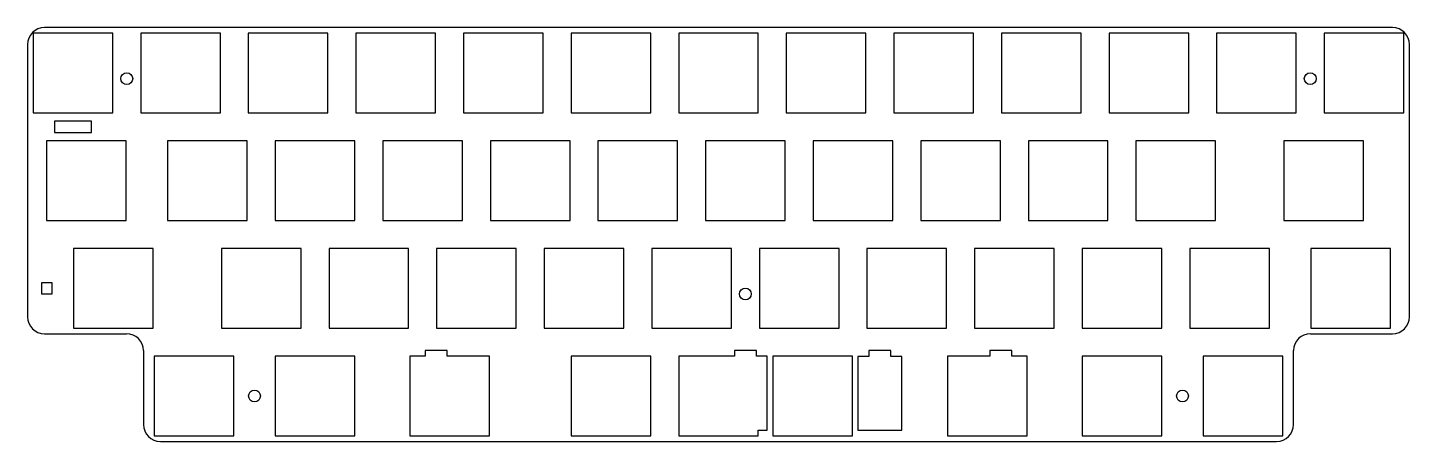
# Model space of a CAD drawing. Header units: millimetres. Extents: x 22 to 267, y -95 to -22.
import ezdxf

# ---------------------------------------------------------------- set-up
doc = ezdxf.new("R2010")
doc.units = ezdxf.units.MM

msp = doc.modelspace()

# ---------------------------------------------------------------- linework, layer by layer
at = {"color": 7, "linetype": 'Continuous', "lineweight": 25}
for p, q in [((263.625, -21.975), (24.975, -21.975)), ((37.05, -22.95), (22.95, -22.95)), ((22.95, -22.95), (22.95, -37.05)), ((37.05, -37.05), (37.05, -22.95)), ((56.1, -22.95), (42, -22.95)), ((42, -22.95), (42, -37.05)), ((56.1, -37.05), (56.1, -22.95)), ((75.15, -22.95), (61.05, -22.95)), ((61.05, -22.95), (61.05, -37.05)), ((75.15, -37.05), (75.15, -22.95)), ((94.2, -22.95), (80.1, -22.95)), ((80.1, -22.95), (80.1, -37.05)), ((94.2, -37.05), (94.2, -22.95)), ((113.25, -22.95), (99.15, -22.95)), ((99.15, -22.95), (99.15, -37.05)), ((113.25, -37.05), (113.25, -22.95)), ((132.3, -22.95), (118.2, -22.95)), ((118.2, -22.95), (118.2, -37.05)), ((132.3, -37.05), (132.3, -22.95)), ((151.35, -22.95), (137.25, -22.95)), ((137.25, -22.95), (137.25, -37.05)), ((151.35, -37.05), (151.35, -22.95)), ((170.4, -22.95), (156.3, -22.95)), ((156.3, -22.95), (156.3, -37.05)), ((170.4, -37.05), (170.4, -22.95)), ((189.45, -22.95), (175.35, -22.95)), ((175.35, -22.95), (175.35, -37.05)), ((189.45, -37.05), (189.45, -22.95)), ((208.5, -22.95), (194.4, -22.95)), ((194.4, -22.95), (194.4, -37.05)), ((208.5, -37.05), (208.5, -22.95)), ((227.55, -22.95), (213.45, -22.95)), ((213.45, -22.95), (213.45, -37.05)), ((227.55, -37.05), (227.55, -22.95)), ((246.6, -22.95), (232.5, -22.95)), ((232.5, -22.95), (232.5, -37.05)), ((246.6, -37.05), (246.6, -22.95)), ((265.65, -22.95), (251.55, -22.95)), ((251.55, -22.95), (251.55, -37.05)), ((265.65, -37.05), (265.65, -22.95)), ((21.975, -24.975), (21.975, -73.125)), ((266.625, -73.125), (266.625, -24.975)), ((22.95, -37.05), (37.05, -37.05)), ((26.7121, -38.5246), (26.7121, -40.5246)), ((33.2879, -38.5246), (26.7121, -38.5246)), ((33.2879, -40.5246), (33.2879, -38.5246)), ((42, -37.05), (56.1, -37.05)), ((61.05, -37.05), (75.15, -37.05)), ((80.1, -37.05), (94.2, -37.05)), ((99.15, -37.05), (113.25, -37.05)), ((118.2, -37.05), (132.3, -37.05)), ((137.25, -37.05), (151.35, -37.05)), ((156.3, -37.05), (170.4, -37.05)), ((175.35, -37.05), (189.45, -37.05)), ((194.4, -37.05), (208.5, -37.05)), ((213.45, -37.05), (227.55, -37.05)), ((232.5, -37.05), (246.6, -37.05)), ((251.55, -37.05), (265.65, -37.05)), ((26.7121, -40.5246), (33.2879, -40.5246)), ((39.4312, -42), (25.3312, -42)), ((25.3312, -42), (25.3312, -56.1)), ((39.4312, -56.1), (39.4312, -42)), ((46.7625, -42), (46.7625, -56.1)), ((60.8625, -42), (46.7625, -42)), ((60.8625, -56.1), (60.8625, -42)), ((65.8125, -42), (65.8125, -56.1)), ((79.9125, -42), (65.8125, -42)), ((79.9125, -56.1), (79.9125, -42)), ((84.8625, -42), (84.8625, -56.1)), ((98.9625, -42), (84.8625, -42)), ((98.9625, -56.1), (98.9625, -42)), ((118.012, -42), (103.912, -42)), ((103.912, -42), (103.912, -56.1)), ((118.012, -56.1), (118.012, -42)), ((122.962, -42), (122.962, -56.1)), ((137.062, -42), (122.962, -42)), ((137.062, -56.1), (137.062, -42)), ((142.012, -42), (142.012, -56.1)), ((156.112, -42), (142.012, -42)), ((156.112, -56.1), (156.112, -42)), ((175.162, -42), (161.062, -42)), ((161.062, -42), (161.062, -56.1)), ((175.162, -56.1), (175.162, -42)), ((180.112, -42), (180.112, -56.1)), ((194.212, -42), (180.112, -42)), ((194.212, -56.1), (194.212, -42)), ((213.262, -42), (199.162, -42)), ((199.162, -42), (199.162, -56.1)), ((213.262, -56.1), (213.262, -42)), ((218.212, -42), (218.212, -56.1)), ((232.312, -42), (218.212, -42)), ((232.312, -56.1), (232.312, -42)), ((244.406, -42), (244.406, -56.1)), ((258.506, -42), (244.406, -42)), ((258.506, -56.1), (258.506, -42)), ((25.3312, -56.1), (39.4312, -56.1)), ((46.7625, -56.1), (60.8625, -56.1)), ((65.8125, -56.1), (79.9125, -56.1)), ((84.8625, -56.1), (98.9625, -56.1)), ((103.912, -56.1), (118.012, -56.1)), ((122.962, -56.1), (137.062, -56.1)), ((142.012, -56.1), (156.112, -56.1)), ((161.062, -56.1), (175.162, -56.1)), ((180.112, -56.1), (194.212, -56.1)), ((199.162, -56.1), (213.262, -56.1)), ((218.212, -56.1), (232.312, -56.1)), ((244.406, -56.1), (258.506, -56.1)), ((44.1938, -61.05), (30.0938, -61.05)), ((30.0938, -61.05), (30.0938, -75.15)), ((44.1938, -75.15), (44.1938, -61.05)), ((70.3875, -61.05), (56.2875, -61.05)), ((56.2875, -61.05), (56.2875, -75.15)), ((70.3875, -75.15), (70.3875, -61.05)), ((89.4375, -61.05), (75.3375, -61.05)), ((75.3375, -61.05), (75.3375, -75.15)), ((89.4375, -75.15), (89.4375, -61.05)), ((108.487, -61.05), (94.3875, -61.05)), ((94.3875, -61.05), (94.3875, -75.15)), ((108.487, -75.15), (108.487, -61.05)), ((127.537, -61.05), (113.437, -61.05)), ((113.437, -61.05), (113.437, -75.15)), ((127.537, -75.15), (127.537, -61.05)), ((146.588, -61.05), (132.487, -61.05)), ((132.487, -61.05), (132.487, -75.15)), ((146.588, -75.15), (146.588, -61.05)), ((165.637, -61.05), (151.537, -61.05)), ((151.537, -61.05), (151.537, -75.15)), ((165.637, -75.15), (165.637, -61.05)), ((184.688, -61.05), (170.588, -61.05)), ((170.588, -61.05), (170.588, -75.15)), ((184.688, -75.15), (184.688, -61.05)), ((203.737, -61.05), (189.637, -61.05)), ((189.637, -61.05), (189.637, -75.15)), ((203.737, -75.15), (203.737, -61.05)), ((222.787, -61.05), (208.688, -61.05)), ((208.688, -61.05), (208.688, -75.15)), ((222.787, -75.15), (222.787, -61.05)), ((241.837, -61.05), (227.737, -61.05)), ((227.737, -61.05), (227.737, -75.15)), ((241.837, -75.15), (241.837, -61.05)), ((263.269, -61.05), (249.169, -61.05)), ((249.169, -61.05), (249.169, -75.15)), ((263.269, -75.15), (263.269, -61.05)), ((26.3312, -67.15), (24.4312, -67.15)), ((24.4312, -67.15), (24.4312, -69.05)), ((26.3312, -69.05), (26.3312, -67.15)), ((24.4312, -69.05), (26.3312, -69.05)), ((30.0938, -75.15), (44.1938, -75.15)), ((56.2875, -75.15), (70.3875, -75.15)), ((75.3375, -75.15), (89.4375, -75.15)), ((94.3875, -75.15), (108.487, -75.15)), ((113.437, -75.15), (127.537, -75.15)), ((132.487, -75.15), (146.588, -75.15)), ((151.537, -75.15), (165.637, -75.15)), ((170.588, -75.15), (184.688, -75.15)), ((189.637, -75.15), (203.737, -75.15)), ((208.688, -75.15), (222.787, -75.15)), ((227.737, -75.15), (241.837, -75.15)), ((249.169, -75.15), (263.269, -75.15)), ((24.975, -76.125), (39.475, -76.125)), ((249.125, -76.125), (263.625, -76.125)), ((42.475, -79.125), (42.475, -92.175)), ((58.4812, -80.1), (44.3813, -80.1)), ((44.3813, -80.1), (44.3813, -94.2)), ((58.4812, -94.2), (58.4812, -80.1)), ((65.8125, -80.1), (65.8125, -94.2)), ((79.9125, -80.1), (65.8125, -80.1)), ((79.9125, -94.2), (79.9125, -80.1)), ((89.625, -80.1), (89.625, -94.2)), ((92.3498, -80.1), (89.625, -80.1)), ((96.2501, -79.0801), (92.3498, -79.0801)), ((92.3498, -79.0801), (92.3498, -80.1)), ((96.2501, -80.1), (96.2501, -79.0801)), ((103.725, -80.1), (96.2501, -80.1)), ((103.725, -94.2), (103.725, -80.1)), ((132.3, -80.1), (118.2, -80.1)), ((118.2, -80.1), (118.2, -94.2)), ((132.3, -94.2), (132.3, -80.1)), ((147.118, -80.1), (137.25, -80.1)), ((137.25, -80.1), (137.25, -94.2)), ((147.118, -79.0801), (147.118, -80.1)), ((151.019, -79.0801), (147.118, -79.0801)), ((151.019, -80.1), (151.019, -79.0801)), ((152.943, -80.1), (151.019, -80.1)), ((152.943, -93.1794), (152.943, -80.1)), ((153.919, -80.1), (153.919, -94.2)), ((168.019, -80.1), (153.919, -80.1)), ((168.019, -94.2), (168.019, -80.1)), ((170.917, -80.1503), (168.993, -80.1503)), ((168.993, -80.1503), (168.993, -93.1794)), ((174.818, -79.0801), (170.917, -79.0801)), ((170.917, -79.0801), (170.917, -80.1503)), ((174.818, -80.1503), (174.818, -79.0801)), ((176.743, -80.1503), (174.818, -80.1503)), ((176.743, -93.1794), (176.743, -80.1503)), ((192.348, -80.1), (184.875, -80.1)), ((184.875, -80.1), (184.875, -94.2)), ((192.348, -79.0801), (192.348, -80.1)), ((196.249, -79.0801), (192.348, -79.0801)), ((196.249, -80.1), (196.249, -79.0801)), ((198.975, -80.1), (196.249, -80.1)), ((198.975, -94.2), (198.975, -80.1)), ((208.688, -80.1), (208.688, -94.2)), ((222.787, -80.1), (208.688, -80.1)), ((222.787, -94.2), (222.787, -80.1)), ((244.219, -80.1), (230.119, -80.1)), ((230.119, -80.1), (230.119, -94.2)), ((244.219, -94.2), (244.219, -80.1)), ((246.125, -92.175), (246.125, -79.125)), ((44.3813, -94.2), (58.4812, -94.2)), ((45.475, -95.175), (243.125, -95.175)), ((65.8125, -94.2), (79.9125, -94.2)), ((89.625, -94.2), (103.725, -94.2)), ((118.2, -94.2), (132.3, -94.2)), ((137.25, -94.2), (151.35, -94.2)), ((151.35, -94.2), (151.35, -93.1794)), ((151.35, -93.1794), (152.943, -93.1794)), ((153.919, -94.2), (168.019, -94.2)), ((168.993, -93.1794), (176.743, -93.1794)), ((184.875, -94.2), (198.975, -94.2)), ((208.688, -94.2), (222.787, -94.2)), ((230.119, -94.2), (244.219, -94.2))]:
    msp.add_line(p, q, dxfattribs=at)
for centre in [(39.525, -31), (249.075, -31), (149.0625, -69.1), (62.1469, -87.15), (226.453, -87.15)]:
    msp.add_circle(centre, 1.05, dxfattribs=at)
for centre, start, end in [((24.975, -24.975), 90, 180), ((263.625, -24.975), 0, 90), ((24.975, -73.125), 180, 270), ((263.625, -73.125), 270, 0), ((39.475, -79.125), 0, 90), ((249.125, -79.125), 90, 180), ((45.475, -92.175), 180, 270), ((243.125, -92.175), 270, 0)]:
    msp.add_arc(centre, 3, start, end, dxfattribs=at)

doc.saveas('drawing.dxf')
